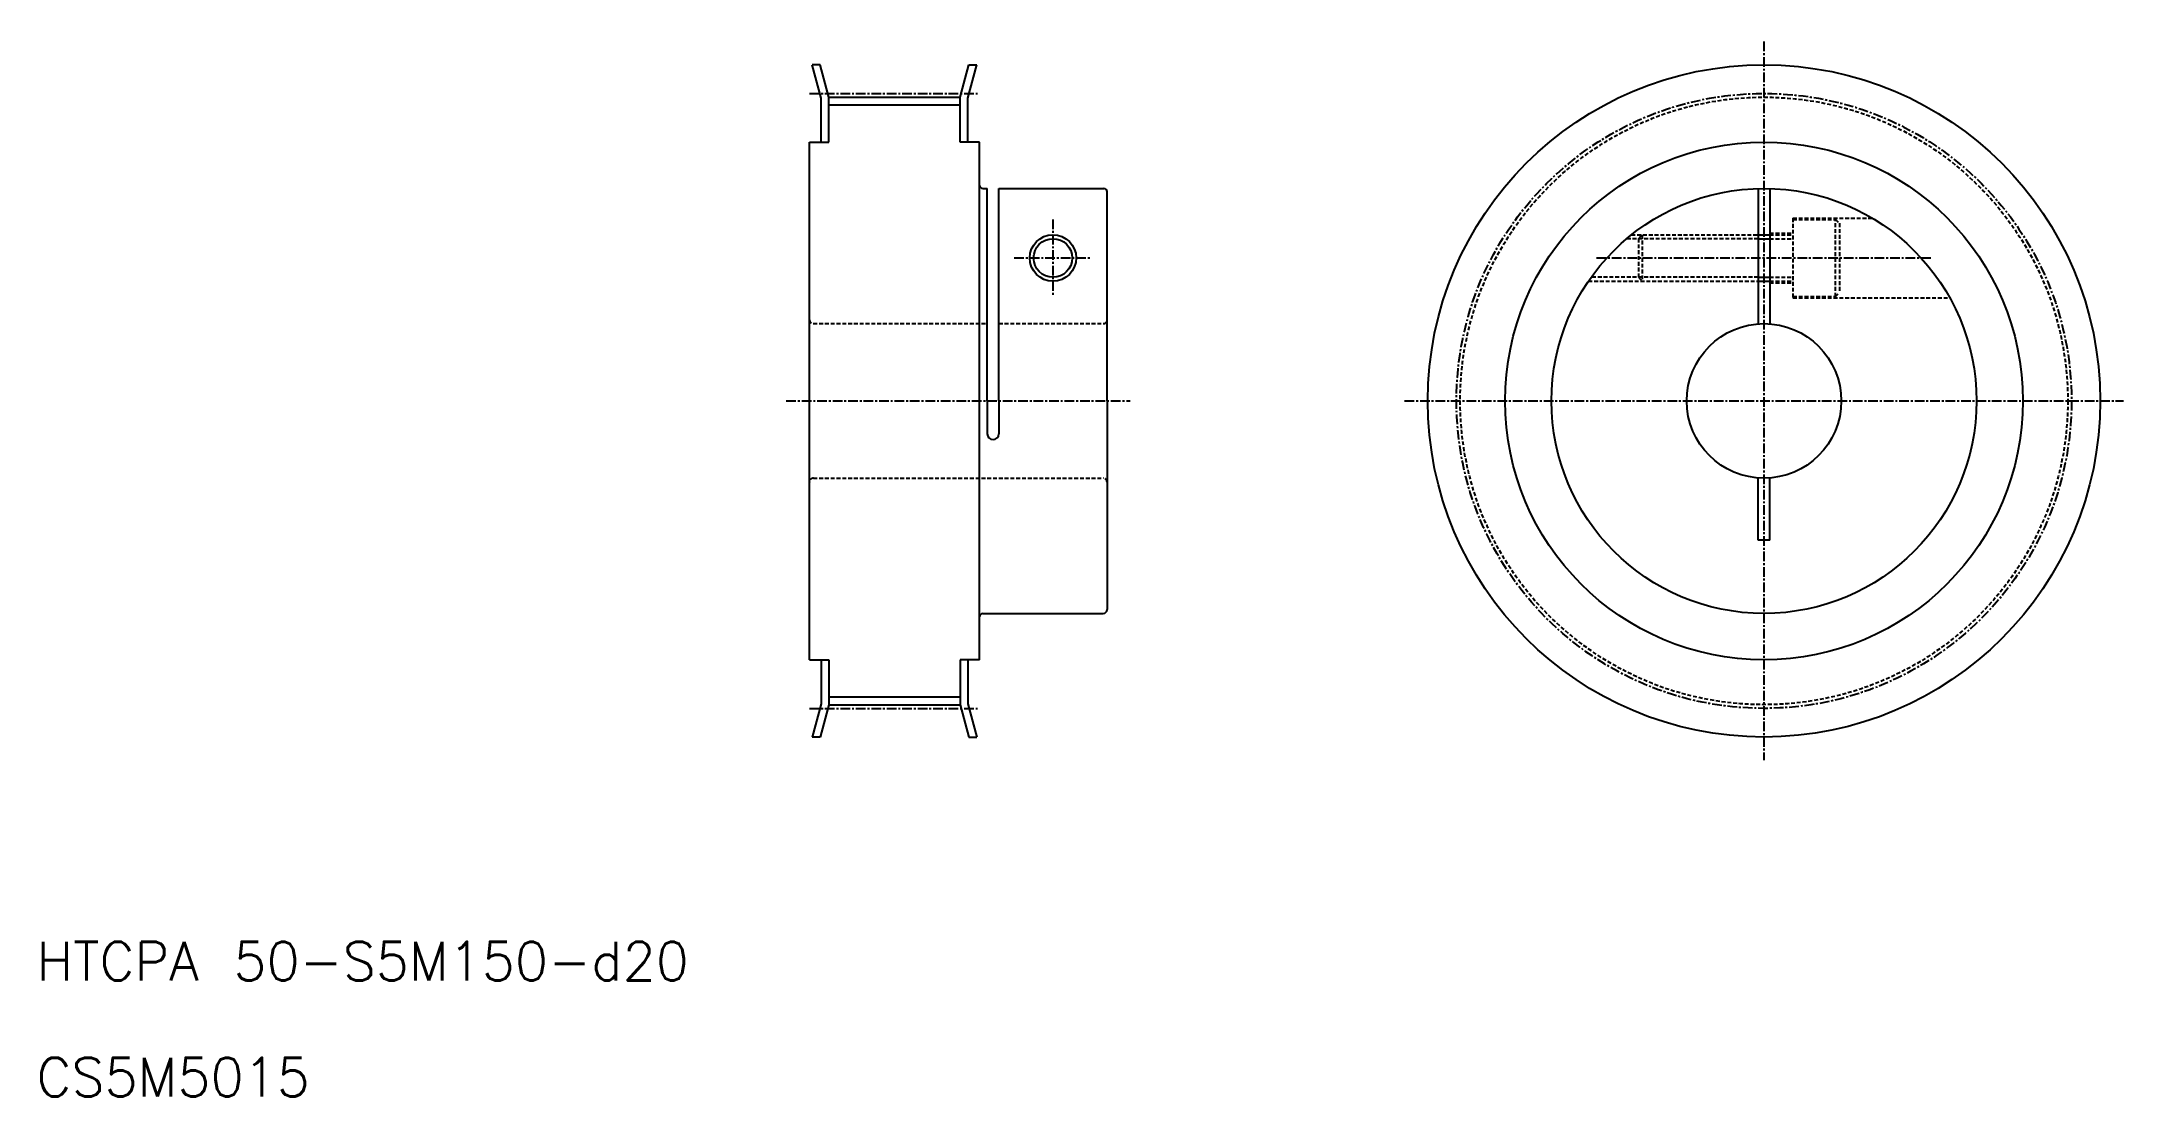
# Model space of a CAD drawing. Extents: x 11 to 280, y 10 to 146.
import ezdxf

# ---------------------------------------------------------------- set-up
doc = ezdxf.new("R2010")
doc.units = 0
doc.linetypes.add('CENTER', pattern=[2, 1.25, -0.25, 0.25, -0.25])
doc.linetypes.add('DASHED', pattern=[0.75, 0.5, -0.25])
doc.layers.get('0').update_dxf_attribs({"linetype": 'CONTINUOUS'})
doc.layers.add('CENTER', color=1, linetype='CENTER')
doc.styles.get("Standard").update_dxf_attribs({"font": 'txt.shx'})

msp = doc.modelspace()

# ---------------------------------------------------------------- linework, layer by layer
at = {"color": 7, "linetype": 'CONTINUOUS'}
for p, q in [((111.5, 139.18), (110.34, 143.5)), ((111.38, 143.5), (110.34, 143.5)), ((112.5, 139.31), (111.38, 143.5)), ((129.5, 139.31), (130.62, 143.5)), ((130.5, 139.18), (131.66, 143.5)), ((130.62, 143.5), (131.66, 143.5)), ((111.5, 133.5), (111.5, 139.18)), ((112.5, 139.31), (129.5, 139.31)), ((112.5, 133.5), (112.5, 139.31)), ((112.5, 138.31), (129.5, 138.31)), ((129.5, 133.5), (129.5, 139.31)), ((130.5, 133.5), (130.5, 139.18)), ((110, 66.5), (110, 133.5)), ((110, 133.5), (112.5, 133.5)), ((132, 133.5), (129.5, 133.5)), ((132, 66.5), (132, 133.5)), ((132.41, 127.5), (133, 127.5)), ((133, 100), (133, 127.5)), ((134.5, 100), (134.5, 127.5)), ((134.5, 127.5), (148.09, 127.5)), ((148.5, 100), (148.5, 127.09)), ((232.75, 127.5), (232.75, 109.99)), ((234.25, 127.5), (234.25, 109.99)), ((232.75, 121.5), (234.25, 121.5)), ((232.75, 115.5), (234.25, 115.5)), ((133, 100), (133, 95.75)), ((134.5, 100), (134.5, 95.75)), ((148.5, 100), (148.5, 73)), ((232.75, 82), (232.75, 90.03)), ((234.25, 82), (234.25, 90.03)), ((234.25, 82), (232.75, 82)), ((132.41, 72.5), (148, 72.5)), ((110, 66.5), (112.5, 66.5)), ((111.5, 66.5), (111.5, 60.82)), ((112.5, 66.5), (112.5, 60.69)), ((129.5, 66.5), (129.5, 60.69)), ((132, 66.5), (129.5, 66.5)), ((130.5, 66.5), (130.5, 60.82)), ((111.5, 60.82), (110.34, 56.5)), ((112.5, 60.69), (111.38, 56.5)), ((112.5, 61.69), (129.5, 61.69)), ((112.5, 60.69), (129.5, 60.69)), ((129.5, 60.69), (130.62, 56.5)), ((130.5, 60.82), (131.66, 56.5)), ((111.38, 56.5), (110.34, 56.5)), ((130.62, 56.5), (131.66, 56.5))]:
    msp.add_line(p, q, dxfattribs=at)
at = {"color": 3, "linetype": 'DASHED'}
for p, q in [((216.35, 121.5), (232.75, 121.5)), ((217.25, 121), (217.75, 121.5)), ((217.75, 121.5), (217.75, 115.5)), ((234.25, 121.7), (237.25, 121.7)), ((234.25, 121.5), (237.25, 121.5)), ((237.25, 123.65), (247.53, 123.65)), ((237.25, 123.65), (237.25, 113.35)), ((237.25, 123.5), (242.75, 123.5)), ((242.75, 113.5), (242.75, 123.5)), ((242.75, 123.5), (243.25, 123)), ((243.25, 123), (243.25, 114)), ((232.75, 121), (215.74, 121)), ((217.25, 121), (217.25, 116)), ((234.25, 121), (237.25, 121)), ((232.75, 116), (211.13, 116)), ((217.25, 116), (217.75, 115.5)), ((234.25, 116), (237.25, 116)), ((210.78, 115.5), (232.75, 115.5)), ((234.25, 115.5), (237.25, 115.5)), ((234.25, 115.3), (237.25, 115.3)), ((237.25, 113.5), (242.75, 113.5)), ((237.25, 113.35), (257.54, 113.35)), ((242.75, 113.5), (243.25, 114)), ((110.5, 110), (133, 110)), ((134.5, 110), (148, 110)), ((110.5, 90), (148, 90))]:
    msp.add_line(p, q, dxfattribs=at)
at = {"color": 3, "linetype": 'CONTINUOUS'}
for p, q in [((232.75, 121), (234.25, 121)), ((232.75, 116), (234.25, 116))]:
    msp.add_line(p, q, dxfattribs=at)
at = {"color": 7, "linetype": 'CONTINUOUS'}
for centre, radius in [((233.5, 100), 43.5), ((233.5, 100), 33.5), ((233.5, 100), 27.5), ((141.5, 118.5), 2.5), ((233.5, 100), 10)]:
    msp.add_circle(centre, radius, dxfattribs=at)
at = {"color": 3, "linetype": 'DASHED'}
msp.add_circle((233.5, 100), 39.31, dxfattribs=at)
at = {"color": 3, "linetype": 'CONTINUOUS'}
msp.add_circle((141.5, 118.5), 3, dxfattribs=at)
at = {"color": 7, "linetype": 'CONTINUOUS'}
for centre, radius, start, end in [((132.41, 127.91), 0.41, 180, 270), ((148.09, 127.09), 0.41, 0, 90), ((133.75, 95.75), 0.75, 180, 0), ((148, 73), 0.5, 270, 0), ((132.41, 72.09), 0.41, 90, 180)]:
    msp.add_arc(centre, radius, start, end, dxfattribs=at)
at = {"color": 3, "linetype": 'DASHED'}
for centre, start, end in [((110.5, 110.5), 180, 270), ((148, 110.5), 270, 0), ((110.5, 89.5), 90, 180), ((148, 89.5), 0, 90)]:
    msp.add_arc(centre, 0.5, start, end, dxfattribs=at)
at = {"layer": 'CENTER', "color": 1, "linetype": 'CENTER'}
for p, q in [((233.5, 146.5), (233.5, 53.5)), ((110, 139.79), (132, 139.79)), ((141.5, 123.5), (141.5, 113.5)), ((136.5, 118.5), (146.5, 118.5)), ((211.82, 118.5), (255.18, 118.5)), ((107, 100), (151.5, 100)), ((187, 100), (280, 100)), ((110, 60.21), (132, 60.21))]:
    msp.add_line(p, q, dxfattribs=at)
msp.add_circle((233.5, 100), 39.79, dxfattribs=at)

# ---------------------------------------------------------------- texts
at = {"color": 7, "linetype": 'CONTINUOUS'}
for s, p in [('HTCPA 50-S5M150-d20', (10, 25)), ('CS5M5015', (10, 10))]:
    msp.add_text(s, height=5, dxfattribs=at).set_placement(p)

doc.saveas('drawing.dxf')
